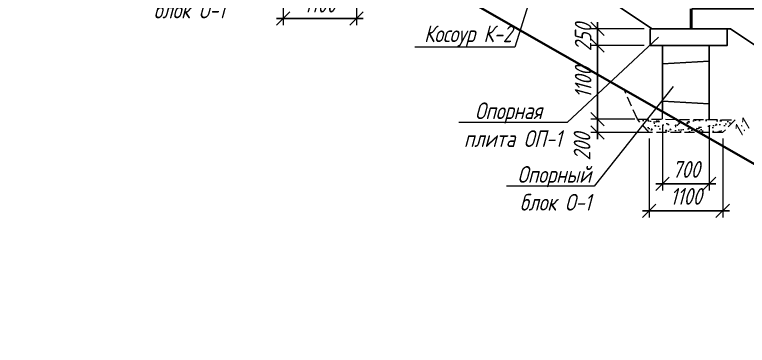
# Model space of a CAD drawing. Header units: millimetres. Extents: x 0 to 285450075, y -3000605 to 8125189010.
# Drawn here: x 10669752 to 10680737, y 762197 to 767151 of the extents above; entities that cross this region are included whole.
import ezdxf
from ezdxf import colors
from ezdxf.entities.mleader import LeaderData, LeaderLine
from ezdxf.math import Vec2, Vec3

# ---------------------------------------------------------------- set-up
doc = ezdxf.new("R2010")
doc.units = ezdxf.units.MM
doc.linetypes.add('DASHED', pattern=[7, 5, -2, 0])
for name, color, linetype, lineweight in [('02_Доп.основные', 255, 'Continuous', 25), ('04_Невидимые', 3, 'Continuous', 13), ('10_Текст', 255, 'Continuous', 25), ('ИС_Мвн', 3, 'Continuous', 18), ('ИС_Основная', 7, 'Continuous', 35), ('ИС_РЗМ', 3, 'Continuous', 18)]:
    doc.layers.add(name, color=color, linetype=linetype, lineweight=lineweight)
doc.styles.add('0', font='isocpeur.ttf', dxfattribs={"width": 0.8, "oblique": 15})
doc.styles.add('ISOCPEUR', font='isocpeur.ttf', dxfattribs={"width": 0.8, "oblique": 15, "height": 2.5})
doc.dimstyles.new('М100мнв', dxfattribs={"dimscale": 100, "dimtxt": 2.5, "dimasz": 2, "dimexe": 1, "dimexo": 0.9, "dimgap": 0.9, "dimtad": 1, "dimdec": 0, "dimtxsty": '0', "dimblk": 'OBLIQUE', "dimcen": 2.5, "dimdle": 1, "dimclrd": 3, "dimclre": 3, "dimclrt": 256, "dimadec": 0, "dimazin": 0, "dimtfac": 1, "dimtdec": 0, "dimtmove": 1, "dimatfit": 3, "dimldrblk": 'OBLIQUE', "dimfxl": 1, "dimlwe": -1, "dimarcsym": 0})

# ---------------------------------------------------------------- blocks, each defined once
blk = doc.blocks.new('_OBLIQUE')
at = {"color": 0, "linetype": 'ByBlock', "lineweight": -2}
blk.add_line((0.5, 0.5), (-0.5, -0.5), dxfattribs=at)
blk = doc.blocks.new('*D1843')
at = {"layer": 'Defpoints', "color": 0, "transparency": 16777216}
for p in [(10679267, 765386), (10680367, 765386), (10680367, 764213)]:
    blk.add_point(p, dxfattribs=at)
at = {"layer": 'ИС_РЗМ', "color": 3, "transparency": 16777216}
for p, q in [((10679267, 765296), (10679267, 764113)), ((10680367, 765296), (10680367, 764113))]:
    blk.add_line(p, q, dxfattribs=at)
at = {"layer": 'ИС_РЗМ', "color": 3, "lineweight": -2, "transparency": 16777216}
blk.add_line((10679167, 764213), (10680467, 764213), dxfattribs=at)
at = {"layer": 'ИС_РЗМ', "color": 3, "lineweight": -2, "transparency": 16777216, "xscale": 200, "yscale": 200, "zscale": 200, "rotation": 180}
blk.add_blockref('_OBLIQUE', (10679267, 764213), dxfattribs=at)
at = {"layer": 'ИС_РЗМ', "color": 3, "lineweight": -2, "transparency": 16777216, "xscale": 200, "yscale": 200, "zscale": 200}
blk.add_blockref('_OBLIQUE', (10680367, 764213), dxfattribs=at)
at = {"layer": 'ИС_РЗМ', "transparency": 16777216, "insert": (10679817, 764428), "char_height": 250, "attachment_point": 5, "style": '0'}
blk.add_mtext('1100', dxfattribs=at)
blk = doc.blocks.new('*D1844')
at = {"layer": 'Defpoints', "color": 0, "transparency": 16777216}
for p in [(10679467, 765587), (10680167, 765579), (10680167, 764617)]:
    blk.add_point(p, dxfattribs=at)
at = {"layer": 'ИС_РЗМ', "color": 3, "transparency": 16777216}
for p, q in [((10679467, 765497), (10679467, 764517)), ((10680167, 765489), (10680167, 764517))]:
    blk.add_line(p, q, dxfattribs=at)
at = {"layer": 'ИС_РЗМ', "color": 3, "lineweight": -2, "transparency": 16777216}
blk.add_line((10679367, 764617), (10680267, 764617), dxfattribs=at)
at = {"layer": 'ИС_РЗМ', "color": 3, "lineweight": -2, "transparency": 16777216, "xscale": 200, "yscale": 200, "zscale": 200, "rotation": 180}
blk.add_blockref('_OBLIQUE', (10679467, 764617), dxfattribs=at)
at = {"layer": 'ИС_РЗМ', "color": 3, "lineweight": -2, "transparency": 16777216, "xscale": 200, "yscale": 200, "zscale": 200}
blk.add_blockref('_OBLIQUE', (10680167, 764617), dxfattribs=at)
at = {"layer": 'ИС_РЗМ', "transparency": 16777216, "insert": (10679817, 764832), "char_height": 250, "attachment_point": 5, "style": '0'}
blk.add_mtext('700', dxfattribs=at)
blk = doc.blocks.new('_None')
blk = doc.blocks.new('*D1845')
at = {"layer": 'Defpoints', "color": 0, "transparency": 16777216}
for p in [(10678490, 765586), (10679142, 765586), (10679388, 765386)]:
    blk.add_point(p, dxfattribs=at)
at = {"layer": 'ИС_РЗМ', "color": 3, "lineweight": -2, "transparency": 16777216}
blk.add_line((10678490, 765286), (10678490, 765686), dxfattribs=at)
at = {"layer": 'ИС_РЗМ', "color": 3, "transparency": 16777216}
for p, q in [((10679052, 765586), (10678390, 765586)), ((10679298, 765386), (10678390, 765386))]:
    blk.add_line(p, q, dxfattribs=at)
at = {"layer": 'ИС_РЗМ', "color": 3, "lineweight": -2, "transparency": 16777216, "xscale": 200, "yscale": 200, "zscale": 200}
for p, rotation in [((10678490, 765586), 90), ((10678490, 765386), 270)]:
    blk.add_blockref('_OBLIQUE', p, dxfattribs=dict(at, rotation=rotation))
at = {"layer": 'ИС_РЗМ', "transparency": 16777216, "insert": (10678259, 765172), "char_height": 250, "attachment_point": 5, "rotation": 90, "style": '0'}
blk.add_mtext('200', dxfattribs=at)
blk = doc.blocks.new('*D1846')
at = {"layer": 'Defpoints', "color": 0, "transparency": 16777216}
for p in [(10678490, 766687), (10679282, 766687), (10679142, 765586)]:
    blk.add_point(p, dxfattribs=at)
at = {"layer": 'ИС_РЗМ', "color": 3, "lineweight": -2, "transparency": 16777216}
blk.add_line((10678490, 765486), (10678490, 766787), dxfattribs=at)
at = {"layer": 'ИС_РЗМ', "color": 3, "transparency": 16777216}
for p, q in [((10679192, 766687), (10678390, 766687)), ((10679052, 765586), (10678390, 765586))]:
    blk.add_line(p, q, dxfattribs=at)
at = {"layer": 'ИС_РЗМ', "color": 3, "lineweight": -2, "transparency": 16777216, "xscale": 200, "yscale": 200, "zscale": 200}
for p, rotation in [((10678490, 766687), 90), ((10678490, 765586), 270)]:
    blk.add_blockref('_OBLIQUE', p, dxfattribs=dict(at, rotation=rotation))
at = {"layer": 'ИС_РЗМ', "transparency": 16777216, "insert": (10678275, 766136), "char_height": 250, "attachment_point": 5, "rotation": 90, "style": '0'}
blk.add_mtext('1100', dxfattribs=at)
blk = doc.blocks.new('*D1847')
at = {"layer": 'Defpoints', "color": 0, "transparency": 16777216}
for p in [(10678490, 766937), (10679282, 766937), (10679282, 766687)]:
    blk.add_point(p, dxfattribs=at)
at = {"layer": 'ИС_РЗМ', "color": 3, "lineweight": -2, "transparency": 16777216}
blk.add_line((10678490, 766587), (10678490, 767037), dxfattribs=at)
at = {"layer": 'ИС_РЗМ', "color": 3, "transparency": 16777216}
for p, q in [((10679192, 766937), (10678390, 766937)), ((10679192, 766687), (10678390, 766687))]:
    blk.add_line(p, q, dxfattribs=at)
at = {"layer": 'ИС_РЗМ', "color": 3, "lineweight": -2, "transparency": 16777216, "xscale": 200, "yscale": 200, "zscale": 200}
for p, rotation in [((10678490, 766937), 90), ((10678490, 766687), 270)]:
    blk.add_blockref('_OBLIQUE', p, dxfattribs=dict(at, rotation=rotation))
at = {"layer": 'ИС_РЗМ', "transparency": 16777216, "insert": (10678275, 766812), "char_height": 250, "attachment_point": 5, "rotation": 90, "style": '0'}
blk.add_mtext('250', dxfattribs=at)
blk = doc.blocks.new('*D1848')
at = {"layer": 'Defpoints', "color": 0, "transparency": 16777216}
for p in [(10673777, 768266), (10674877, 768266), (10674877, 767093)]:
    blk.add_point(p, dxfattribs=at)
at = {"layer": 'ИС_РЗМ', "color": 3, "transparency": 16777216}
for p, q in [((10673777, 768176), (10673777, 766993)), ((10674877, 768176), (10674877, 766993))]:
    blk.add_line(p, q, dxfattribs=at)
at = {"layer": 'ИС_РЗМ', "color": 3, "lineweight": -2, "transparency": 16777216}
blk.add_line((10673677, 767093), (10674977, 767093), dxfattribs=at)
at = {"layer": 'ИС_РЗМ', "color": 3, "lineweight": -2, "transparency": 16777216, "xscale": 200, "yscale": 200, "zscale": 200, "rotation": 180}
blk.add_blockref('_OBLIQUE', (10673777, 767093), dxfattribs=at)
at = {"layer": 'ИС_РЗМ', "color": 3, "lineweight": -2, "transparency": 16777216, "xscale": 200, "yscale": 200, "zscale": 200}
blk.add_blockref('_OBLIQUE', (10674877, 767093), dxfattribs=at)
at = {"layer": 'ИС_РЗМ', "transparency": 16777216, "insert": (10674327, 767308), "char_height": 250, "attachment_point": 5, "style": '0'}
blk.add_mtext('1100', dxfattribs=at)
blk = doc.blocks.new('*D1860')
at = {"layer": 'Defpoints', "color": 0, "transparency": 16777216}
for p in [(10663427, 778847), (10663427, 777947, 4135), (10689787, 762197, 4135)]:
    blk.add_point(p, dxfattribs=at)
at = {"layer": 'ИС_РЗМ', "color": 3, "transparency": 16777216}
for p, q in [((10663427, 778037), (10663427, 778947)), ((10689787, 762287), (10689787, 778947))]:
    blk.add_line(p, q, dxfattribs=at)
at = {"layer": 'ИС_РЗМ', "color": 3, "lineweight": -2, "transparency": 16777216}
blk.add_line((10689887, 778847), (10663327, 778847), dxfattribs=at)
at = {"layer": 'ИС_РЗМ', "color": 3, "lineweight": -2, "transparency": 16777216, "xscale": 200, "yscale": 200, "zscale": 200, "rotation": 180}
blk.add_blockref('_OBLIQUE', (10663427, 778847), dxfattribs=at)
at = {"layer": 'ИС_РЗМ', "color": 3, "lineweight": -2, "transparency": 16777216, "xscale": 200, "yscale": 200, "zscale": 200}
blk.add_blockref('_OBLIQUE', (10689787, 778847), dxfattribs=at)
at = {"layer": 'ИС_РЗМ', "transparency": 16777216, "insert": (10676607, 779062), "char_height": 250, "attachment_point": 5, "style": '0'}
blk.add_mtext('26360', dxfattribs=at)
blk = doc.blocks.new('*D1870')
at = {"layer": 'Defpoints', "color": 0, "transparency": 16777216}
for p in [(10685377, 777947), (10679907, 767237), (10685377, 764357)]:
    blk.add_point(p, dxfattribs=at)
at = {"layer": 'ИС_РЗМ', "color": 3, "transparency": 16777216}
for p, q in [((10679907, 767327), (10679907, 778047)), ((10685377, 764447), (10685377, 778047))]:
    blk.add_line(p, q, dxfattribs=at)
at = {"layer": 'ИС_РЗМ', "color": 3, "lineweight": -2, "transparency": 16777216}
blk.add_line((10679807, 777947), (10685477, 777947), dxfattribs=at)
at = {"layer": 'ИС_РЗМ', "color": 3, "lineweight": -2, "transparency": 16777216, "xscale": 200, "yscale": 200, "zscale": 200, "rotation": 180}
blk.add_blockref('_OBLIQUE', (10679907, 777947), dxfattribs=at)
at = {"layer": 'ИС_РЗМ', "color": 3, "lineweight": -2, "transparency": 16777216, "xscale": 200, "yscale": 200, "zscale": 200}
blk.add_blockref('_OBLIQUE', (10685377, 777947), dxfattribs=at)
at = {"layer": 'ИС_РЗМ', "transparency": 16777216, "insert": (10682642, 778162), "char_height": 250, "attachment_point": 5, "style": '0'}
blk.add_mtext('5470', dxfattribs=at)

msp = doc.modelspace()

# ---------------------------------------------------------------- hatches: boundary and pattern name
at = {"layer": '04_Невидимые'}
h = msp.add_hatch(dxfattribs=at)
h.set_pattern_fill('AR-CONC', color=256, scale=30, angle=180, style=0)
h.set_pattern_definition([(230, (-67623127.12, 609410.89), (-215.1780548, 18.8256405), [22.5, -247.5]), (175, (-67623127.12, 609410.89), (41.6254001, -225.6576401), [18, -198]), (280.45144446, (-67623145.05, 609412.46), (-173.552654, -206.8319973), [19.1220576, -210.3426336]), (226.1842, (-67623127.12, 609350.9), (-320.1723992, 49.6557842), [33.75, -371.25]), (276.6356355, (-67623153.8, 609355.03), (-280.3985837, -292.2355802), [28.6831026, -315.514128]), (171.184164, (-67623127.12, 609350.9), (-280.3985835, -292.2355801), [27, -297.0000003]), (201, (-67623157.12, 609365.89), (-179.07211564, 120.7856672), [22.5, -247.5]), (146, (-67623157.12, 609365.89), (-72.9945996, -217.5450135), [18, -198]), (251.45144474, (-67623172.05, 609375.95), (-252.066713, -96.75934584), [19.122057, -210.3426336]), (217.5, (-67623127.12, 609410.89), (-3.647956595, -99.86815615), [0, -195.6, 0, -201, 0, -198.75]), (187.5, (-67623127.12, 609410.89), (-78.92086123, -118.32351356), [0, -114.6, 0, -191.1, 0, -75.75]), (147.5, (-67623060.22, 609410.89), (-160.14673085, 6.76646152), [0, -75, 0, -234, 0, -310.5]), (137.5, (-67623030.22, 609410.89), (-174.9558508, -30.0314947), [0, -97.5, 0, -155.4, 0, -220.5])])
h.paths.add_polyline_path([(10680556.4733, 765576.0146), (10680366.676, 765386.2173), (10679266.676, 765386.2173), (10679087.7222, 765586.422)])

# ---------------------------------------------------------------- linework, layer by layer
at = {"layer": '02_Доп.основные'}
for p, q in [((10679466.9831, 765706.5379), (10679466.9831, 766686.5462)), ((10680166.9831, 765763.7583), (10680166.9831, 766686.5462)), ((10679466.9831, 766416.5462), (10680166.9831, 766456.5462)), ((10679466.9831, 765856.5462), (10680166.9831, 765816.5462)), ((10680166.9831, 765578.7745), (10680166.9831, 765763.7583))]:
    msp.add_line(p, q, dxfattribs=at)
for points in [[(10674991.9836, 769816.5462), (10679311.9836, 766936.5462), (10679886.9836, 766936.5462)], [(10679886.9836, 766936.5462), (10679886.9836, 767236.5462)], [(10680841.9843, 767236.5462), (10679906.9843, 767236.5462), (10679906.9843, 766936.5462), (10680481.9843, 766936.5462), (10684801.9843, 764056.5462)], [(10680431.9836, 766936.5462), (10679281.9836, 766936.5462), (10679281.9836, 766686.5462), (10680431.9836, 766686.5462), (10680431.9836, 766936.5462)]]:
    msp.add_lwpolyline(points, dxfattribs=at)
at = {"layer": '04_Невидимые', "linetype": 'DASHED', "ltscale": 30}
for p, q in [((10679087.7222, 765586.422), (10678892.722, 766025.3984)), ((10679466.9831, 765583.7346), (10679466.9831, 765706.5379))]:
    msp.add_line(p, q, dxfattribs=at)
msp.add_lwpolyline([(10680366.676, 765386.2173), (10679266.676, 765386.2173), (10679087.7222, 765586.422), (10680556.4733, 765576.0146)], close=True, dxfattribs=at)
at = {"layer": 'ИС_Основная', "color": 1}
msp.add_line((10685155.7133, 762446.5462), (10671374.5098, 770321.5196), dxfattribs=at)

# ---------------------------------------------------------------- texts
at = {"layer": '10_Текст', "style": 'ISOCPEUR', "oblique": 15, "width": 0.9}
msp.add_text('1:1', height=187.5, rotation=45, dxfattribs=at).set_placement((10680630.4104, 765308.5692))

# ---------------------------------------------------------------- dimensions: what is measured, and where the dimension line sits
at = {"layer": 'ИС_РЗМ'}
for base, p1, p2, angle, picture, middle in [((10663426.983, 778846.906, -4135.3491), (10689786.9843, 762196.5462), (10663426.983, 777946.5376), 180, '*D1860', (10676606.9836, 779061.906, -4135.3491)), ((10678489.9986, 766686.5462), (10679142.4967, 765586.2173), (10679281.9836, 766686.5462), 90, '*D1846', (10678274.9986, 766136.3818))]:
    dim = msp.add_linear_dim(base=base, p1=p1, p2=p2, angle=angle, dimstyle='М100мнв', dxfattribs=at)
    dim.commit()
    dim.dimension.update_dxf_attribs({"geometry": picture, "text_midpoint": middle})
for base, p1, p2, picture, middle in [((10685376.9843, 777946.5376), (10679906.9843, 767236.5462), (10685376.9843, 764356.5462), '*D1870', (10682641.9843, 778161.5376)), ((10674876.7196, 767092.9027), (10673776.6754, 768266.2173), (10674876.7196, 768266.1731), '*D1848', (10674326.6975, 767307.9027)), ((10680166.9831, 764616.8953), (10679466.9831, 765586.502), (10680166.9831, 765578.7745), '*D1844', (10679816.9831, 764831.8953)), ((10680366.7202, 764212.9027), (10679266.676, 765386.2173), (10680366.7202, 765386.1731), '*D1843', (10679816.6981, 764427.9027))]:
    dim = msp.add_linear_dim(base=base, p1=p1, p2=p2, dimstyle='М100мнв', dxfattribs=at)
    dim.commit()
    dim.dimension.update_dxf_attribs({"geometry": picture, "text_midpoint": middle})
for base, p1, p2, picture, middle in [((10678489.9986, 766936.5462), (10679281.9836, 766686.5462), (10679281.9836, 766936.5462), '*D1847', (10678489.9986, 766811.5462)), ((10678489.9986, 765586.2173), (10679388.4967, 765386.2173), (10679142.4967, 765586.2173), '*D1845', (10678474.4375, 765172.4415))]:
    dim = msp.add_linear_dim(base=base, p1=p1, p2=p2, angle=90, dimstyle='М100мнв', dxfattribs=at)
    dim.commit()
    dim.dimension.update_dxf_attribs({"geometry": picture, "text_midpoint": middle, "dimtype": 160})

# ---------------------------------------------------------------- leaders
at = {"layer": 'ИС_Мвн'}
ml = msp.add_multileader_mtext('Standard', dxfattribs=at)
ml.set_content('Опорный\\Pблок О-1', color=256, style='0')
ml.set_leader_properties(color=256, linetype='ByLayer', lineweight=-1)
ml.set_arrow_properties(name='NONE')
ml.build(insert=Vec2(0, 0))
ml.multileader.update_dxf_attribs({"text_left_attachment_type": 6, "text_right_attachment_type": 6, "dogleg_length": 0.36, "arrow_head_size": 300, "scale": 100})
ctx = ml.context
ctx.base_point, ctx.scale, ctx.char_height, ctx.arrow_head_size, ctx.landing_gap_size, ctx.plane_origin = Vec3(10671720.7009, 767462.2319), 100, 250, 300, 9, Vec3(10675252.7196, 768141.3304)
ctx.left_attachment, ctx.right_attachment, ctx.text_align_type = 6, 6, 2
notes = []
notes.append((ctx, [(1, (1, 1, 0), (10672948.6755, 767462.2319), (-1, 0), 36, [(0, [(10674132.6289, 768955.4209)], 0, [])])]))
ctx.mtext.insert, ctx.mtext.alignment, ctx.mtext.flow_direction = Vec3(10672903.6755, 767762.2319), 3, 5
ml = msp.add_multileader_mtext('Standard', dxfattribs=at)
ml.set_content('Косоур К-2', color=256, style='0')
ml.set_leader_properties(color=256, linetype='ByLayer', lineweight=-1)
ml.set_arrow_properties(name='NONE')
ml.build(insert=Vec2(0, 0))
ml.multileader.update_dxf_attribs({"text_left_attachment_type": 6, "text_right_attachment_type": 6, "dogleg_length": 0.36, "arrow_head_size": 300, "scale": 100})
ctx = ml.context
ctx.base_point, ctx.scale, ctx.char_height, ctx.arrow_head_size, ctx.landing_gap_size, ctx.plane_origin = Vec3(10675703.685, 766663.8626), 100, 250, 300, 9, Vec3(10678716.2154, 767524.8259)
ctx.left_attachment, ctx.right_attachment, ctx.text_align_type = 6, 6, 2
notes.append((ctx, [(1, (1, 1, 0), (10677251.6596, 766663.8626), (-1, 0), 36, [(0, [(10677736.8317, 768208.2807)], 0, [])])]))
ctx.mtext.insert, ctx.mtext.alignment, ctx.mtext.flow_direction = Vec3(10677206.6596, 766988.8626), 3, 5
ml = msp.add_multileader_mtext('Standard', dxfattribs=at)
ml.set_content('Опорная\\P плита ОП-1', color=256, style='0')
ml.set_leader_properties(color=256, linetype='ByLayer', lineweight=-1)
ml.set_arrow_properties(name='NONE')
ml.build(insert=Vec2(0, 0))
ml.multileader.update_dxf_attribs({"text_left_attachment_type": 6, "text_right_attachment_type": 6, "dogleg_length": 0.36, "arrow_head_size": 300, "scale": 100})
ctx = ml.context
ctx.base_point, ctx.scale, ctx.char_height, ctx.arrow_head_size, ctx.landing_gap_size, ctx.plane_origin = Vec3(10676309.986, 765535.3548), 100, 250, 300, 9, Vec3(10680028.8012, 765323.6868)
ctx.left_attachment, ctx.right_attachment, ctx.text_align_type = 6, 6, 1
notes.append((ctx, [(0, (1, 1, 0), (10678037.9606, 765535.3548), (-1, 0), 36, [(0, [(10679405.8702, 766813.1131)], 0, [])])]))
ctx.mtext.insert, ctx.mtext.alignment, ctx.mtext.flow_direction = Vec3(10677155.9733, 765835.3548), 2, 5
ml = msp.add_multileader_mtext('Standard', dxfattribs=at)
ml.set_content('Опорный\\Pблок О-1', color=256, style='0')
ml.set_leader_properties(color=256, linetype='ByLayer', lineweight=-1)
ml.set_arrow_properties(name='NONE')
ml.build(insert=Vec2(0, 0))
ml.multileader.update_dxf_attribs({"text_left_attachment_type": 6, "text_right_attachment_type": 6, "dogleg_length": 0.36, "arrow_head_size": 300, "scale": 100})
ctx = ml.context
ctx.base_point, ctx.scale, ctx.char_height, ctx.arrow_head_size, ctx.landing_gap_size, ctx.plane_origin = Vec3(10677210.7016, 764582.2319), 100, 250, 300, 9, Vec3(10680742.7203, 765261.3304)
ctx.left_attachment, ctx.right_attachment, ctx.text_align_type = 6, 6, 2
notes.append((ctx, [(1, (1, 1, 0), (10678438.6762, 764582.2319), (-1, 0), 36, [(0, [(10679622.6295, 766075.4209)], 0, [])])]))
ctx.mtext.insert, ctx.mtext.alignment, ctx.mtext.flow_direction = Vec3(10678393.6762, 764882.2319), 3, 5
for ctx, leaders in notes:
    for number, flags, end, landing, length, lines in leaders:
        leader = LeaderData()
        leader.index, (leader.has_last_leader_line, leader.has_dogleg_vector, leader.attachment_direction) = number, flags
        leader.last_leader_point, leader.dogleg_vector, leader.dogleg_length = Vec3(end), Vec3(landing), length
        for number, points, colour, breaks in lines:
            line = LeaderLine()
            line.index, line.vertices, line.color, line.breaks = number, Vec3.list(points), colors.encode_raw_color(colour), breaks
            leader.lines.append(line)
        ctx.leaders.append(leader)

doc.saveas('drawing.dxf')
